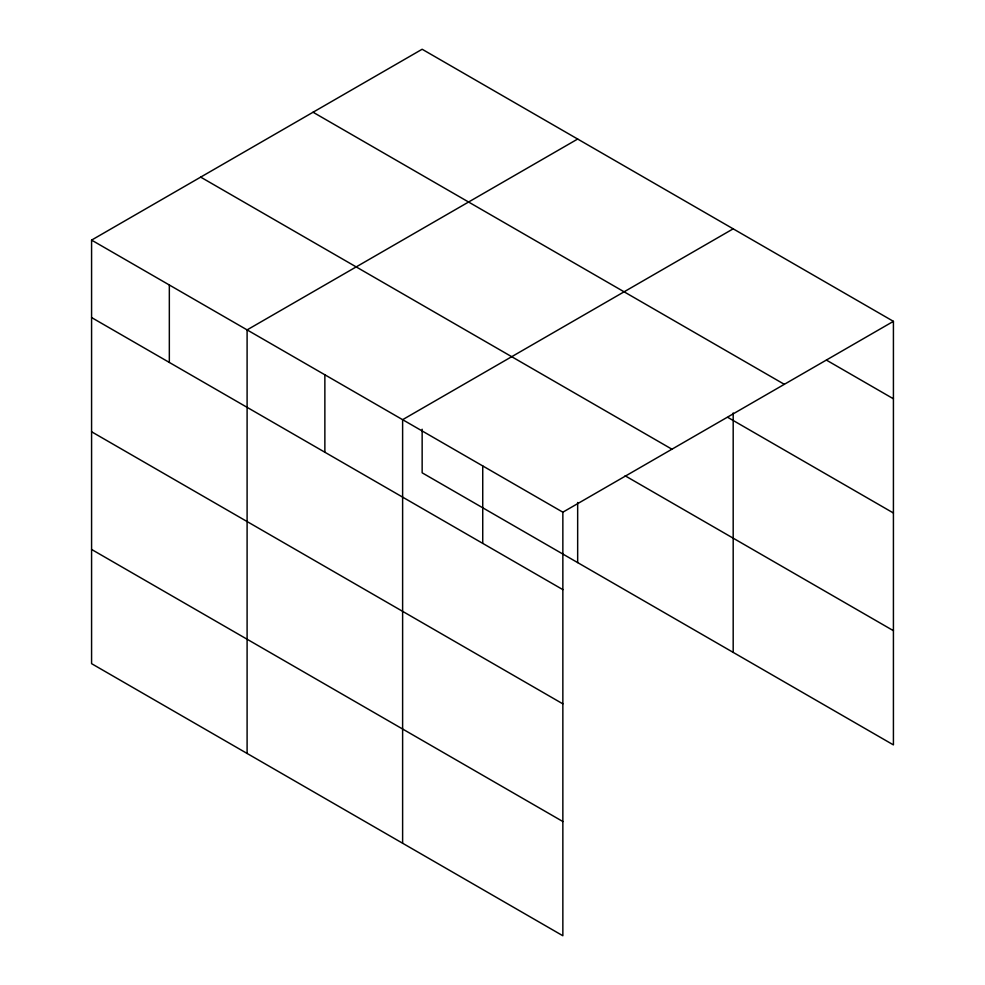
<?xml version="1.0" encoding="UTF-8"?>
<svg xmlns="http://www.w3.org/2000/svg" width="985" height="985" viewBox="0 0 985 985"><rect width="100%" height="100%" fill="white"/><g stroke="black" fill="none" stroke-linecap="round" stroke-linejoin="round"><path stroke-width="1.48" d="M91.58 240.106L562.854 512.188L562.854 935.75L91.58 663.656L91.58 240.106L422.146 49.25L893.42 321.344L893.42 744.894L422.146 472.812L422.146 429.226M577.666 139.045L247.1 329.889L247.1 753.451M733.185 228.828L402.619 419.684L402.619 843.234M562.854 512.188L893.42 321.344M826.44 360.116L893.42 398.79M313.058 112.228L784.331 384.322M727.915 417.443L893.42 513M200.669 177.115L671.942 449.209M625.118 475.78L893.42 630.683M91.58 317.552L562.854 589.633M91.58 431.762L562.854 703.856M91.58 549.445L562.854 821.527M733.185 412.974L733.185 652.39M577.666 502.485L577.666 562.595M482.736 465.93L482.736 543.375M324.865 374.78L324.865 452.226M169.334 284.997L169.334 362.443"/></g></svg>
